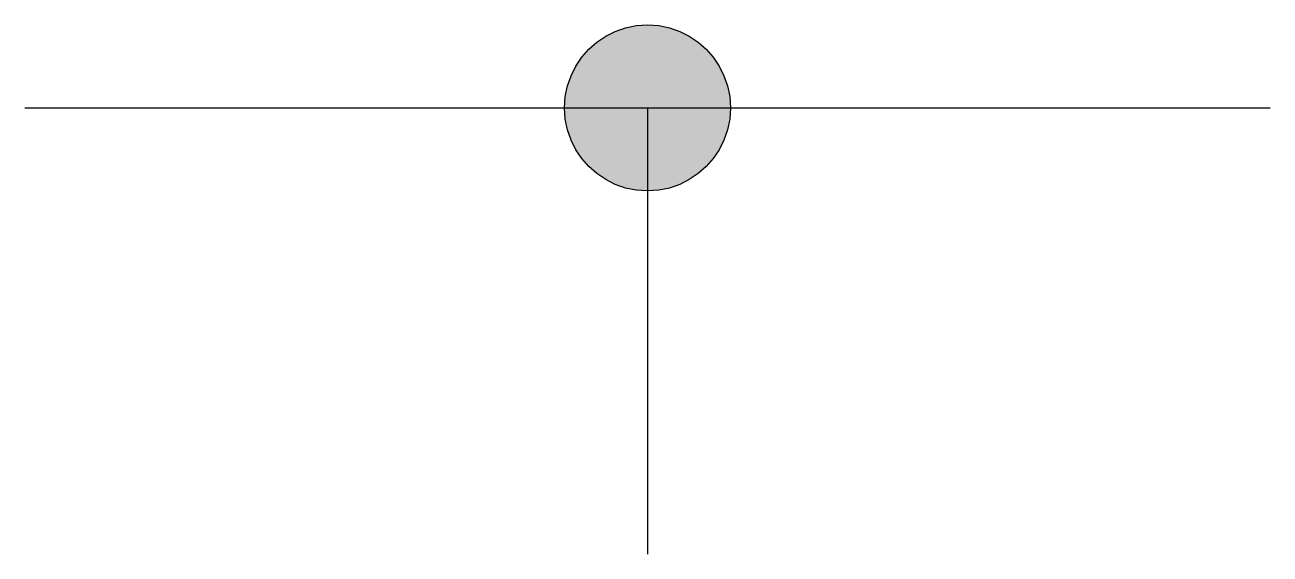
# Model space of a CAD drawing. Header units: millimetres. Extents: x -5.9 to 5.9, y -5 to 0.
import ezdxf
from ezdxf.enums import TextEntityAlignment as Align

# ---------------------------------------------------------------- set-up
doc = ezdxf.new("R2010")
doc.units = ezdxf.units.MM
doc.layers.get('0').update_dxf_attribs({"linetype": 'CONTINUOUS'})
doc.styles.add('ARIAL', font='arial.ttf')

# ---------------------------------------------------------------- blocks, each defined once
blk = doc.blocks.new('291_E_LV_SLD_IEC60617_busbar_node')
at = {"true_color": 0x0000ff}
blk.add_hatch(color=256, dxfattribs=at).paths.add_polyline_path([(0.784, -0.784), (0.777, -0.89), (0.756, -0.992), (0.722, -1.089), (0.677, -1.18), (0.62, -1.263), (0.554, -1.339), (0.478, -1.405), (0.395, -1.461), (0.304, -1.507), (0.208, -1.541), (0.106, -1.562), (0, -1.569), (-0.106, -1.562), (-0.208, -1.541), (-0.304, -1.507), (-0.395, -1.461), (-0.478, -1.405), (-0.554, -1.339), (-0.62, -1.263), (-0.677, -1.18), (-0.722, -1.089), (-0.756, -0.992), (-0.777, -0.89), (-0.784, -0.784), (-0.777, -0.678), (-0.756, -0.576), (-0.722, -0.48), (-0.677, -0.389), (-0.62, -0.306), (-0.554, -0.23), (-0.478, -0.164), (-0.395, -0.107), (-0.304, -0.062), (-0.208, -0.028), (-0.106, -0.007), (0, 0), (0.106, -0.007), (0.208, -0.028), (0.304, -0.062), (0.395, -0.107), (0.478, -0.164), (0.554, -0.23), (0.62, -0.306), (0.677, -0.389), (0.722, -0.48), (0.756, -0.576), (0.777, -0.678), (0.784, -0.784)])
for p, q in [((-5.882, -0.784), (5.882, -0.784)), ((0, -0.784), (0, -5))]:
    blk.add_line(p, q, dxfattribs=at)
blk.add_lwpolyline([(0.784, -0.784), (0.777, -0.89), (0.756, -0.992), (0.722, -1.089), (0.677, -1.18), (0.62, -1.263), (0.554, -1.339), (0.478, -1.405), (0.395, -1.461), (0.304, -1.507), (0.208, -1.541), (0.106, -1.562), (0, -1.569), (-0.106, -1.562), (-0.208, -1.541), (-0.304, -1.507), (-0.395, -1.461), (-0.478, -1.405), (-0.554, -1.339), (-0.62, -1.263), (-0.677, -1.18), (-0.722, -1.089), (-0.756, -0.992), (-0.777, -0.89), (-0.784, -0.784), (-0.777, -0.678), (-0.756, -0.576), (-0.722, -0.48), (-0.677, -0.389), (-0.62, -0.306), (-0.554, -0.23), (-0.478, -0.164), (-0.395, -0.107), (-0.304, -0.062), (-0.208, -0.028), (-0.106, -0.007), (0, 0), (0.106, -0.007), (0.208, -0.028), (0.304, -0.062), (0.395, -0.107), (0.478, -0.164), (0.554, -0.23), (0.62, -0.306), (0.677, -0.389), (0.722, -0.48), (0.756, -0.576), (0.777, -0.678), (0.784, -0.784)], close=True, dxfattribs=at)
at = {"true_color": 0x0000ff, "style": 'ARIAL'}
blk.add_attdef('TAG', text='', height=2.5, dxfattribs=at).set_placement((-7.882, -2.2), align=Align.RIGHT)
at = {"color": 7, "style": 'ARIAL'}
for tag, p in [('CURRENT', (-7.882, -9)), ('VOLTAGE', (-7.882, -12)), ('MANUFACTURER', (-7.882, -15))]:
    blk.add_attdef(tag, text='', height=1.7, dxfattribs=at).set_placement(p, align=Align.RIGHT)

msp = doc.modelspace()

# ---------------------------------------------------------------- block references
msp.add_blockref('291_E_LV_SLD_IEC60617_busbar_node', (0, 0))

doc.saveas('drawing.dxf')
